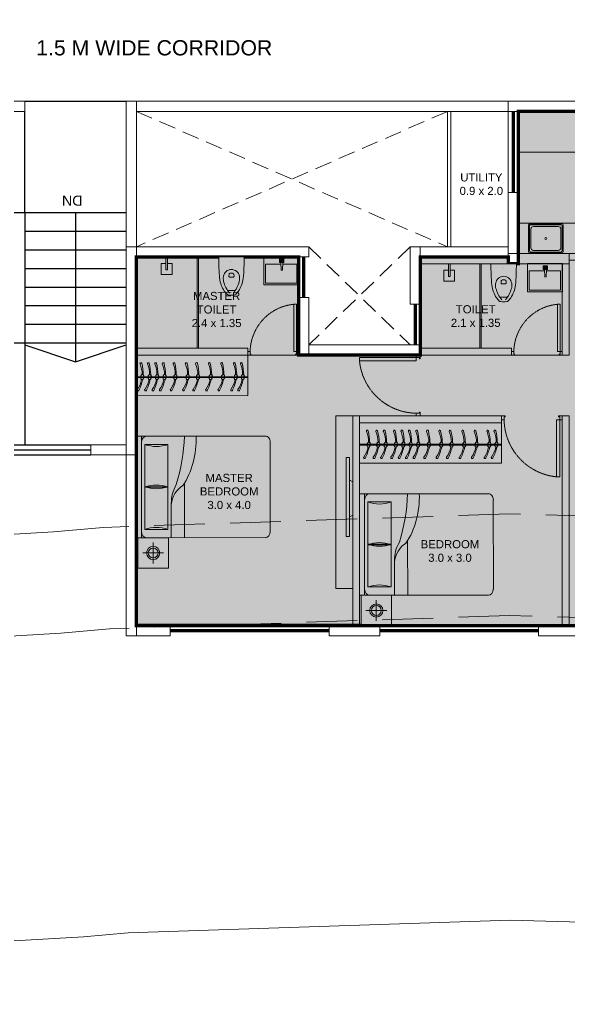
# Model space of a CAD drawing. Header units: inches. Extents: x 27644242 to 29761523, y -859349 to 216979.
# Drawn here: x 29077296 to 29085419, y -411034 to -396340 of the extents above; entities that cross this region are included whole.
import ezdxf

# ---------------------------------------------------------------- set-up
doc = ezdxf.new("R2010")
doc.units = ezdxf.units.IN
doc.header["$MEASUREMENT"] = 0
doc.set_wipeout_variables(frame=1)
for name, pattern in [('01-Xref Col Podium Lvl-1$0$HIDDEN', [0.375, 0.25, -0.125]), ('DASHED', [0.75, 0.5, -0.25]), ('DASHED2', [0.375, 0.25, -0.125]), ('HIDDEN', [0.375, 0.25, -0.125])]:
    doc.linetypes.add(name, pattern=pattern)
doc.layers.get('Defpoints').update_dxf_attribs({"color": 8})
for name, color, linetype, lineweight in [('AHC-A-DUCT', 14, 'HIDDEN', 5), ('DOOR', 4, 'Continuous', 0), ('ELEVATION', 40, 'Continuous', 13), ('FURN', 250, 'Continuous', 0), ('RVA Site Boundary', 17, 'Continuous', 15), ('WALL', 7, 'Continuous', 20), ('WINDOW', 162, 'Continuous', 13)]:
    doc.layers.add(name, color=color, linetype=linetype, lineweight=lineweight)
doc.layers.add('BHK HATCH', color=8, linetype='Continuous', lineweight=5, transparency=0.85)
for name, color, linetype in [('KPA Elevation Line 3', 252, 'Continuous'), ('KPA General Plan Line', 1, 'Continuous'), ('KPA Glass', 152, 'Continuous'), ('KPA Stair Line', 253, 'Continuous'), ('KPA Text', 7, 'Continuous'), ('text', 7, 'Continuous')]:
    doc.layers.add(name, color=color, linetype=linetype)
doc.styles.add('AMITS', font='arial.ttf')
doc.styles.get("Standard").update_dxf_attribs({"font": 'swiss.ttf'})

# ---------------------------------------------------------------- blocks, each defined once
blk = doc.blocks.new('A$C69BC79EC')
for p, q in [((980, 3480), (230, 3230)), ((980, 1280), (980, 3480)), ((1730, 3230), (980, 3480)), ((2755, 3480), (2005, 3230)), ((2755, 1280), (2755, 3480)), ((3505, 3230), (2755, 3480))]:
    blk.add_line(p, q)
at = {"layer": 'KPA Elevation Line 3'}
for p, q in [((1730, 1280), (1730, 3480)), ((2005, 3480), (2005, 1280)), ((1730, 3205), (2005, 3205)), ((1730, 1280), (2005, 1280))]:
    blk.add_line(p, q, dxfattribs=at)
at = {"layer": 'KPA General Plan Line'}
blk.add_line((1730, -370), (230, -370), dxfattribs=at)
at = {"layer": 'KPA Glass', "ltscale": 500}
for p, q in [((2855, 4855), (755, 4855)), ((2855, 4780), (755, 4780)), ((2855, 4705), (755, 4705))]:
    blk.add_line(p, q, dxfattribs=at)
at = {"layer": 'KPA Stair Line', "ltscale": 500}
for p, q in [((1730, 3205), (1730, 4705)), ((2005, 3205), (2005, 4705)), ((1730, 1280), (1730, -220)), ((2005, 1280), (2005, -220))]:
    blk.add_line(p, q, dxfattribs=at)
at = {"layer": 'KPA Stair Line'}
for p, q in [((230, 3205), (1730, 3205)), ((2005, 3205), (3505, 3205)), ((230, 2930), (1730, 2930)), ((2005, 2930), (3505, 2930)), ((230, 2655), (1730, 2655)), ((2005, 2655), (3505, 2655)), ((230, 2380), (1730, 2380)), ((2005, 2380), (3505, 2380)), ((230, 2105), (1730, 2105)), ((2005, 2105), (3505, 2105)), ((230, 1830), (1730, 1830)), ((2005, 1830), (3505, 1830)), ((230, 1555), (1730, 1555)), ((2005, 1555), (3505, 1555)), ((230, 1280), (1730, 1280)), ((3505, 1280), (2005, 1280)), ((2005, 1280), (3505, 1280))]:
    blk.add_line(p, q, dxfattribs=at)
at = {"layer": 'WALL', "ltscale": 500}
for p, q in [((755, 4855), (80, 4855)), ((80, -370), (80, 4855)), ((755, 4705), (755, 4855)), ((2855, 4705), (2855, 4855)), ((3655, 4855), (2855, 4855)), ((3655, 4855), (3655, -370)), ((755, 4705), (230, 4705)), ((230, -370), (230, 4705)), ((3505, 4705), (2855, 4705)), ((3505, 4705), (3505, -220)), ((1730, -220), (3505, -220)), ((1730, -220), (1730, -370)), ((80, -370), (230, -370)), ((1730, -370), (3655, -370))]:
    blk.add_line(p, q, dxfattribs=at)
at = {"layer": 'KPA Text', "extrusion": (-0.021168, 5.594e-15, 0.999776)}
for s, p in [('UP', (-1035, 2659, -55)), ('DN', (-1023, 877, -18))]:
    blk.add_text(s, height=150, rotation=90, dxfattribs=at).set_placement(p)
blk = doc.blocks.new('DOOR_750')
at = {"layer": 'DOOR'}
for points in [[(-70, 50), (-32, 50), (-32, 750), (-70, 750)], [(-750, 50), (-718, 50), (-718, 12), (-705, 12), (-705, 0), (-750, 0)], [(0, 50), (-32, 50), (-32, 12), (-45, 12), (-45, 0), (0, 0)]]:
    blk.add_lwpolyline(points, close=True, dxfattribs=at)
at = {"layer": 'DOOR', "linetype": 'DASHED', "ltscale": 10}
blk.add_arc((-2, 38), 715, 95.4221, 179.0403, dxfattribs=at)
blk = doc.blocks.new('KITCHEN')
at = {"layer": 'FURN'}
for p, q in [((-135610, 231799, 0), (-135610, 232190, 0)), ((-135596, 231813, 0), (-135596, 232176, 0)), ((-135120, 232209, 0), (-135591, 232209, 0)), ((-135134, 232195, 0), (-135577, 232195, 0)), ((-135172, 232171, 0), (-135539, 232171, 0)), ((-135115, 231813, 0), (-135115, 232176, 0)), ((-135100, 231799, 0), (-135100, 232190, 0)), ((-135578, 231857, 0), (-135578, 232132, 0)), ((-135133, 232132, 0), (-135133, 231857, 0)), ((-135120, 231779, 0), (-135591, 231779, 0)), ((-135134, 231794, 0), (-135577, 231794, 0)), ((-135172, 231818, 0), (-135539, 231818, 0))]:
    blk.add_line(p, q, dxfattribs=at)
blk.add_circle((-135356, 231997, 0), 14.6, dxfattribs=at)
for centre, radius, start, end in [((-135591, 232190, 0), 19.4, 89.9999, 179.9999), ((-135577, 232176, 0), 19.4, 89.9999, 179.9999), ((-135539, 232132, 0), 38.9, 89.9999, 179.9999), ((-135172, 232132, 0), 38.9, 359.9999, 89.9999), ((-135134, 232176, 0), 19.4, 359.9999, 89.9999), ((-135120, 232190, 0), 19.4, 359.9999, 89.9999), ((-135591, 231799, 0), 19.4, 180.0001, 270.0001), ((-135577, 231813, 0), 19.4, 180.0001, 270.0001), ((-135539, 231857, 0), 38.9, 179.9999, 269.9999), ((-135172, 231857, 0), 38.9, 269.9999, 359.9999), ((-135134, 231813, 0), 19.4, 270.0001, 0.0001), ((-135120, 231799, 0), 19.4, 270.0001, 0.0001)]:
    blk.add_arc(centre, radius, start, end, dxfattribs=at)
blk = doc.blocks.new('DNDNDNNDDN')
at = {"layer": 'FURN', "extrusion": (9.36485e-09, 6.40542e-09, 1)}
blk.add_line((172, 833, 0), (173, 233, 0), dxfattribs=at)
at = {"layer": 'FURN'}
for p, q in [((2273, 833, 0), (172, 833, 0)), ((2272, 833, 0), (2273, 233, 0)), ((2273, 564, 0), (173, 564, 0)), ((2273, 552, 0), (174, 552, 0)), ((2273, 233, 0), (173, 233, 0))]:
    blk.add_line(p, q, dxfattribs=at)
at = {"layer": 'FURN', "extrusion": (9.36485e-09, 6.40542e-09, 1)}
for points in [[(244, 520, 0.144333), (253, 521, 0.107177), (262, 529, 0.077818), (269, 540, 0.065016), (272, 555, 0.065016), (272, 570, 0.077818), (268, 583, 0.107177), (260, 592, 0.144333), (252, 595, 0.144333), (243, 594, 0.107177), (234, 586, 0.077818), (227, 575, 0.065016), (224, 560, 0.065016), (224, 545, 0.077818), (228, 533, 0.107177), (236, 523, 0.144333)], [(349, 520, 0.144333), (358, 521, 0.107177), (367, 529, 0.077818), (373, 540, 0.065016), (377, 555, 0.065016), (376, 570, 0.077818), (372, 583, 0.107177), (365, 592, 0.144333), (356, 595, 0.144333), (347, 594, 0.107177), (338, 586, 0.077818), (332, 575, 0.065016), (328, 560, 0.065016), (329, 545, 0.077818), (333, 533, 0.107177), (340, 523, 0.144333)], [(537, 520, 0.144333), (546, 522, 0.107177), (555, 529, 0.077818), (561, 540, 0.065016), (565, 555, 0.065016), (564, 570, 0.077818), (560, 583, 0.107177), (553, 592, 0.144333), (544, 596, 0.144333), (535, 594, 0.107177), (526, 586, 0.077818), (520, 575, 0.065016), (516, 560, 0.065016), (517, 545, 0.077818), (521, 533, 0.107177), (528, 523, 0.144333)], [(719, 520, 0.144333), (728, 522, 0.107177), (737, 529, 0.077818), (743, 540, 0.065016), (747, 555, 0.065016), (747, 571, 0.077818), (743, 583, 0.107177), (735, 592, 0.144333), (727, 596, 0.144333), (718, 594, 0.107177), (708, 586, 0.077818), (702, 575, 0.065016), (698, 560, 0.065016), (699, 545, 0.077818), (703, 533, 0.107177), (710, 523, 0.144333)], [(907, 520, 0.144333), (916, 522, 0.107177), (925, 529, 0.077818), (932, 540, 0.065016), (935, 555, 0.065016), (935, 571, 0.077818), (931, 583, 0.107177), (923, 592, 0.144333), (915, 596, 0.144333), (906, 594, 0.107177), (897, 586, 0.077818), (890, 575, 0.065016), (887, 560, 0.065016), (887, 545, 0.077818), (891, 533, 0.107177), (899, 523, 0.144333)], [(1059, 520, 0.144333), (1068, 522, 0.107177), (1078, 529, 0.077818), (1084, 541, 0.065016), (1087, 555, 0.065016), (1087, 571, 0.077818), (1083, 583, 0.107177), (1076, 592, 0.144333), (1067, 596, 0.144333), (1058, 594, 0.107177), (1049, 586, 0.077818), (1042, 575, 0.065016), (1039, 560, 0.065016), (1039, 545, 0.077818), (1043, 533, 0.107177), (1051, 524, 0.144333)], [(1242, 520, 0.144333), (1251, 522, 0.107177), (1260, 529, 0.077818), (1266, 541, 0.065016), (1270, 555, 0.065016), (1269, 571, 0.077818), (1265, 583, 0.107177), (1258, 592, 0.144333), (1249, 596, 0.144333), (1240, 594, 0.107177), (1231, 587, 0.077818), (1225, 575, 0.065016), (1221, 560, 0.065016), (1222, 545, 0.077818), (1226, 533, 0.107177), (1233, 524, 0.144333)], [(1401, 520, 0.144333), (1410, 522, 0.107177), (1419, 530, 0.077818), (1426, 541, 0.065016), (1429, 556, 0.065016), (1429, 571, 0.077818), (1425, 583, 0.107177), (1417, 592, 0.144333), (1409, 596, 0.144333), (1400, 594, 0.107177), (1390, 587, 0.077818), (1384, 575, 0.065016), (1381, 561, 0.065016), (1381, 545, 0.077818), (1385, 533, 0.107177), (1393, 524, 0.144333)], [(1512, 520, 0.144333), (1520, 522, 0.107177), (1530, 530, 0.077818), (1536, 541, 0.065016), (1540, 556, 0.065016), (1539, 571, 0.077818), (1535, 583, 0.107177), (1528, 592, 0.144333), (1519, 596, 0.144333), (1510, 594, 0.107177), (1501, 587, 0.077818), (1495, 575, 0.065016), (1491, 561, 0.065016), (1492, 545, 0.077818), (1496, 533, 0.107177), (1503, 524, 0.144333)], [(1620, 520, 0.144333), (1629, 522, 0.107177), (1639, 530, 0.077818), (1645, 541, 0.065016), (1648, 556, 0.065016), (1648, 571, 0.077818), (1644, 583, 0.107177), (1637, 593, 0.144333), (1628, 596, 0.144333), (1619, 594, 0.107177), (1610, 587, 0.077818), (1603, 576, 0.065016), (1600, 561, 0.065016), (1600, 545, 0.077818), (1604, 533, 0.107177), (1612, 524, 0.144333)], [(1731, 520, 0.144333), (1740, 522, 0.107177), (1749, 530, 0.077818), (1756, 541, 0.065016), (1759, 556, 0.065016), (1759, 571, 0.077818), (1755, 583, 0.107177), (1747, 593, 0.144333), (1739, 596, 0.144333), (1730, 594, 0.107177), (1720, 587, 0.077818), (1714, 576, 0.065016), (1711, 561, 0.065016), (1711, 545, 0.077818), (1715, 533, 0.107177), (1723, 524, 0.144333)], [(1881, 520, 0.144333), (1890, 522, 0.107177), (1899, 530, 0.077818), (1905, 541, 0.065016), (1909, 556, 0.065016), (1909, 571, 0.077818), (1905, 583, 0.107177), (1897, 593, 0.144333), (1889, 596, 0.144333), (1880, 594, 0.107177), (1870, 587, 0.077818), (1864, 576, 0.065016), (1860, 561, 0.065016), (1861, 545, 0.077818), (1865, 533, 0.107177), (1872, 524, 0.144333)], [(1991, 520, 0.144333), (2000, 522, 0.107177), (2010, 530, 0.077818), (2016, 541, 0.065016), (2020, 556, 0.065016), (2019, 571, 0.077818), (2015, 583, 0.107177), (2008, 593, 0.144333), (1999, 596, 0.144333), (1990, 594, 0.107177), (1981, 587, 0.077818), (1975, 576, 0.065016), (1971, 561, 0.065016), (1971, 545, 0.077818), (1975, 533, 0.107177), (1983, 524, 0.144333)], [(2132, 520, 0.144333), (2141, 522, 0.107177), (2151, 530, 0.077818), (2157, 541, 0.065016), (2160, 556, 0.065016), (2160, 571, 0.077818), (2156, 583, 0.107177), (2149, 593, 0.144333), (2140, 596, 0.144333), (2131, 594, 0.107177), (2122, 587, 0.077818), (2115, 576, 0.065016), (2112, 561, 0.065016), (2112, 545, 0.077818), (2116, 533, 0.107177), (2124, 524, 0.144333)]]:
    blk.add_lwpolyline(points, format="xyb", close=True, dxfattribs=at)
for points in [[(234, 525, 0.057952), (257, 354, 1.08017), (282, 363, -0.102886), (250, 520, -0.821198)], [(338, 525, 0.057952), (362, 354, 1.08017), (386, 363, -0.102886), (354, 520, -0.821198)], [(526, 525, 0.057952), (550, 354, 1.08017), (574, 363, -0.102886), (542, 520, -0.821198)], [(709, 525, 0.057952), (732, 354, 1.08017), (757, 363, -0.102886), (725, 520, -0.821198)], [(897, 525, 0.057952), (920, 355, 1.08017), (945, 363, -0.102886), (913, 521, -0.821198)], [(1049, 525, 0.057952), (1072, 355, 1.08017), (1097, 363, -0.102886), (1065, 521, -0.821198)], [(1231, 525, 0.057952), (1254, 355, 1.08017), (1279, 363, -0.102886), (1247, 521, -0.821198)], [(1391, 525, 0.057952), (1414, 355, 1.08017), (1439, 363, -0.102886), (1407, 521, -0.821198)], [(1501, 525, 0.057952), (1524, 355, 1.08017), (1549, 363, -0.102886), (1517, 521, -0.821198)], [(1610, 525, 0.057952), (1633, 355, 1.08017), (1658, 363, -0.102886), (1626, 521, -0.821198)], [(1721, 526, 0.057952), (1744, 355, 1.08017), (1769, 363, -0.102886), (1737, 521, -0.821198)], [(1871, 525, 0.057952), (1894, 355, 1.08017), (1919, 363, -0.102886), (1887, 521, -0.821198)], [(1981, 526, 0.057952), (2004, 355, 1.08017), (2029, 363, -0.102886), (1997, 521, -0.821198)], [(2122, 525, 0.057952), (2145, 355, 1.08017), (2170, 363, -0.102886), (2138, 521, -0.821198)]]:
    blk.add_lwpolyline(points, format="xyb", dxfattribs=at)
for centre, radius, start, end in [((967, 426, 0), 745, 153.8497, 167.1166), ((644, 515, 0), 395, 145.0214, 168.5184), ((310, 749, 0), 13.2, 325.0212, 153.8495), ((1072, 426, 0), 745, 153.8497, 167.1166), ((749, 515, 0), 395, 145.0214, 168.5184), ((415, 749, 0), 13.2, 325.0212, 153.8495), ((1260, 426, 0), 745, 153.8497, 167.1166), ((937, 515, 0), 395, 145.0214, 168.5184), ((603, 749, 0), 13.2, 325.0212, 153.8495), ((1442, 426, 0), 745, 153.8497, 167.1166), ((1119, 515, 0), 395, 145.0214, 168.5184), ((785, 749, 0), 13.2, 325.0212, 153.8495), ((1630, 427, 0), 745, 153.8497, 167.1166), ((1307, 515, 0), 395, 145.0214, 168.5184), ((973, 749, 0), 13.2, 325.0212, 153.8495), ((1783, 427, 0), 745, 153.8497, 167.1166), ((1460, 516, 0), 395, 145.0214, 168.5184), ((1125, 749, 0), 13.2, 325.0212, 153.8495), ((1965, 427, 0), 745, 153.8497, 167.1166), ((1642, 516, 0), 395, 145.0214, 168.5184), ((1308, 749, 0), 13.2, 325.0212, 153.8495), ((2124, 427, 0), 745, 153.8497, 167.1166), ((1801, 516, 0), 395, 145.0214, 168.5184), ((1467, 749, 0), 13.2, 325.0212, 153.8495), ((2235, 427, 0), 745, 153.8497, 167.1166), ((1912, 516, 0), 395, 145.0214, 168.5184), ((1578, 749, 0), 13.2, 325.0212, 153.8495), ((2344, 427, 0), 745, 153.8497, 167.1166), ((2020, 516, 0), 395, 145.0214, 168.5184), ((1686, 750, 0), 13.2, 325.0212, 153.8495), ((2454, 427, 0), 745, 153.8497, 167.1166), ((2131, 516, 0), 395, 145.0214, 168.5184), ((1797, 750, 0), 13.2, 325.0212, 153.8495), ((2604, 427, 0), 745, 153.8497, 167.1166), ((2281, 516, 0), 395, 145.0214, 168.5184), ((1947, 750, 0), 13.2, 325.0212, 153.8495), ((2715, 427, 0), 745, 153.8497, 167.1166), ((2392, 516, 0), 395, 145.0214, 168.5184), ((2057, 750, 0), 13.2, 325.0212, 153.8495), ((2856, 427, 0), 745, 153.8497, 167.1166), ((2532, 516, 0), 395, 145.0214, 168.5184), ((2198, 750, 0), 13.2, 325.0212, 153.8495)]:
    blk.add_arc(centre, radius, start, end, dxfattribs=at)
blk = doc.blocks.new('A$C700F438C')
at = {"layer": 'FURN', "color": 8, "extrusion": (-6.65399e-08, 5.27913e-08, 1)}
for p, q in [((0.073, 1.5, 0), (1.83, 1.5, 0)), ((1.98, 1.5, 0), (1.53, 1.5, 0)), ((1.98, 1.5, 0), (1.53, 1.5, 0)), ((1.98, 1.5, 0), (1.53, 1.5, 0)), ((1.904, 1.5, 0), (1.904, 0, 0)), ((0, 0.091, 0), (0, 1.409, 0)), ((1.855, 1.378, 0), (1.512, 1.378, 0)), ((1.512, 1.378, 0), (1.512, 0.747, 0)), ((1.855, 0.747, 0), (1.855, 1.378, 0)), ((1.267, 0.799, 0), (1.267, 0, 0)), ((1.512, 0.122, 0), (1.512, 0.754, 0)), ((1.512, 0.754, 0), (1.855, 0.754, 0)), ((1.512, 0.747, 0), (1.855, 0.747, 0)), ((1.855, 0.754, 0), (1.855, 0.122, 0)), ((1.463, 0.503, 0), (1.463, 0, 0)), ((1.83, 0, 0), (0.074, 0, 0)), ((1.855, 0.122, 0), (1.512, 0.122, 0)), ((1.904, 0, 0), (1.98, 0, 0))]:
    blk.add_line(p, q, dxfattribs=at)
at = {"layer": 'FURN', "linetype": 'Continuous', "lineweight": 0, "extrusion": (-6.65399e-08, 5.27913e-08, 1)}
blk.add_line((1.83, 0, 0), (1.917, 0, 0), dxfattribs=at)
at = {"layer": 'FURN', "color": 8, "extrusion": (6.65399e-08, -5.27913e-08, -1)}
for centre, major_axis, ratio, start_param, end_param in [((0.073, 1.409, 0), (0, -0.0914, 0), 0.803207, 1.570796, 3.141593), ((1.959, 1.454, 0), (0, -1.077, 0), 0.803207, 0.880587, 1.613256), ((3.067, 1.603, 0), (0, -2.243, 0), 0.803207, 1.197175, 1.525138), ((1.83, 1.409, 0), (0, -0.0914, 0), 0.803207, 3.141593, 4.712389), ((1.683, 2.11, 0), (0, -0.762, 0), 0.803207, -0.283794, 0.283794), ((0.669, 0.085, 0), (-0.705, -0.615, 0), 0.604617, 2.952061, 3.536756), ((-0.032, 0.19, 0), (-1.467, -0.494, 0), 0.581007, 3.019706, 3.343381), ((1.684, 0.015, 0), (0, -0.762, 0), 0.803207, 2.857799, 3.425387), ((0.074, 0.091, 0), (0, -0.0914, 0), 0.803207, 0, 1.570796), ((1.83, 0.092, 0), (0, -0.0914, 0), 0.803207, -1.570796, 0)]:
    blk.add_ellipse(centre, major_axis=major_axis, ratio=ratio, start_param=start_param, end_param=end_param, dxfattribs=at)
at = {"layer": 'FURN', "color": 8, "extrusion": (-6.65399e-08, 5.27913e-08, 1)}
for centre, start_param, end_param in [((1.683, 1.485, 0), -0.283794, 0.283794), ((1.684, -0.61, 0), 2.857799, 3.425387)]:
    blk.add_ellipse(centre, major_axis=(0, -0.762, 0), ratio=0.803207, start_param=start_param, end_param=end_param, dxfattribs=at)
blk = doc.blocks.new('BEDROOM')
at = {"layer": 'FURN', "linetype": 'Continuous', "extrusion": (-5.00305e-08, -8.66553e-08, 1)}
for p, q in [((1066, 501, 0), (1066, 193, 0)), ((912, 347, 0), (1220, 347, 0))]:
    blk.add_line(p, q, dxfattribs=at)
at = {"layer": 'FURN', "ltscale": 500}
blk.add_line((1315, 122, 0), (1315, -1378, 0), dxfattribs=at)
at = {"layer": 'FURN', "ltscale": 0.05, "extrusion": (-5.00305e-08, -8.66553e-08, 1), "elevation": 0}
blk.add_lwpolyline([(1291, 122), (841, 122), (841, 572), (1291, 572)], close=True, dxfattribs=at)
at = {"layer": 'FURN', "linetype": 'Continuous', "extrusion": (-5.00305e-08, -8.66553e-08, 1)}
for radius in [97, 72.8]:
    blk.add_circle((1066, 347, 0), radius, dxfattribs=at)
at = {"layer": 'FURN', "extrusion": (-3.01072e-07, 1.30707e-07, 1), "xscale": -1000.000000000015, "yscale": 1000.000000000015, "zscale": 1000.000000000007, "rotation": 180.0236273616612}
blk.add_blockref('A$C700F438C', (-665, 121, 0), dxfattribs=at)
blk = doc.blocks.new('TVVVV')
at = {"layer": 'FURN', "ltscale": 1000, "elevation": 0}
blk.add_lwpolyline([(-130, 740), (-82, 740), (-82, -429), (-130, -429)], close=True, dxfattribs=at)
for points in [[(-130, 447), (-179, 422)], [(-130, -96), (-179, -71)]]:
    blk.add_lwpolyline(points, dxfattribs=at)
blk = doc.blocks.new('A$C3D5F2F58')
at = {"color": 0, "linetype": 'ByBlock'}
blk.add_wipeout([(188, 0), (-188, 0), (-185, -125), (-183, -194), (-179, -263), (-176, -302), (-170, -349), (-151, -415), (-144, -433), (-131, -459), (-112, -495), (-106, -504), (-86, -530), (-72, -545), (-64, -553), (-56, -558), (-41, -562), (-23, -564), (3, -565), (30, -563), (47, -561), (56, -558), (74, -543), (101, -511), (135, -451), (158, -392), (171, -340), (179, -260), (185, -136), (187, -46)], dxfattribs=at)
for p, q in [((-188, 0), (188, 0)), ((0, -63), (0, -63)), ((-38, -282), (-36, -255)), ((36, -255), (38, -282)), ((-24, -298), (24, -298)), ((-43, -497), (43, -497))]:
    blk.add_line(p, q, dxfattribs=at)
at = {"color": 0, "linetype": 'ByBlock', "extrusion": (0, 0, -1)}
for centre, major_axis, ratio, start_param, end_param in [((3903, 5), (4088, 164), 0.940247, 3.100232, 3.182953), ((-3903, 5), (-4088, 164), 0.940247, 3.100232, 3.182953), ((87, -319), (147, 147), 1, 3.705861, 4.079165), ((0, -305), (84.4, 84.4), 1, 4.07333, 6.922251), ((-24, -284), (10, 10), 1, 2.356198, 4.018929), ((-27, -256), (6.03, 6.03), 1, 4.01894, 4.852375), ((0, -292), (-38.2, 38.2), 1, 0.139988, 1.430816), ((24, -284), (-10, 10), 1, 2.264265, 3.926995), ((27, -256), (6.03, 6.03), 1, -0.139979, 0.693472), ((-87, -319), (-147, 147), 1, 2.204028, 2.577331), ((276, -258), (321, 321), 1, 3.353441, 3.79389), ((326, -246), (-323, 323), 1, 4.816657, 5.23508), ((-326, -246), (-323, 323), 1, 2.618909, 3.037332), ((-276, -258), (-321, 321), 1, 2.489302, 2.929752), ((119, -350), (193, 193), 1, 3.092098, 3.328462), ((-41, -527), (24.1, 24.1), 1, 2.528301, 3.092099), ((-43, -474), (16.1, 16.1), 1, 2.356198, 3.387836), ((0, -292), (-193, 193), 1, 3.75489, 4.099099), ((43, -474), (16.1, 16.1), 1, 1.324559, 2.356198), ((41, -527), (24.1, 24.1), 1, 1.620298, 2.184095), ((-119, -350), (193, 193), 1, 1.383935, 1.620298)]:
    blk.add_ellipse(centre, major_axis=major_axis, ratio=ratio, start_param=start_param, end_param=end_param, dxfattribs=at)
blk = doc.blocks.new('A$C3E645E75')
at = {"extrusion": (0, 0, -1), "zscale": -0.9999999999999998, "rotation": 179.9999999999989}
blk.add_blockref('A$C3D5F2F58', (0, 0), dxfattribs=at)
blk = doc.blocks.new('A$C3C731254-flat-1')
at = {"layer": 'FURN'}
for p, q in [((-77430, -2820), (-77431, -2802)), ((-77430, -2802), (-77318, -2797)), ((-77430, -2820), (-77318, -2825))]:
    blk.add_line(p, q, dxfattribs=at)
for points in [[(-77233, -3061), (-77648, -3061), (-77648, -2547), (-77233, -2547)], [(-77263, -2843), (-77263, -2778), (-77318, -2778), (-77318, -2843)], [(-77275, -2831), (-77275, -2791), (-77306, -2791), (-77306, -2831)], [(-77287, -2819), (-77287, -2803), (-77293, -2803), (-77293, -2819)]]:
    blk.add_lwpolyline(points, close=True, dxfattribs=at)
blk.add_lwpolyline([(-77339, -2824), (-77339, -3036), (-77623, -3036), (-77623, -2572), (-77339, -2572), (-77339, -2798)], dxfattribs=at)
blk = doc.blocks.new('A$C3A956F37-flat-1')
at = {"layer": 'FURN'}
blk.add_line((-168, 90), (0, 90), dxfattribs=at)
for points in [[(-97, 67), (-97, 0), (-259, 0), (-259, 161), (-97, 161), (-97, 90)], [(0, 67), (-191, 67), (-191, 90), (-168, 90)]]:
    blk.add_lwpolyline(points, dxfattribs=at)
blk = doc.blocks.new('wardrobe')
at = {"layer": 'FURN', "extrusion": (9.36485e-09, -6.40542e-09, 1)}
for p, q in [((-179340, 670701, 0), (-179340, 671302, 0)), ((-179340, 671302, 0), (-177690, 671301, 0)), ((-177690, 670700, 0), (-179340, 670701, 0))]:
    blk.add_line(p, q, dxfattribs=at)
at = {"layer": 'FURN'}
for p, q in [((-177690, 670700, 0), (-177690, 671301, 0)), ((-177690, 670981, 0), (-179339, 670982, 0)), ((-177690, 670969, 0), (-179339, 670970, 0))]:
    blk.add_line(p, q, dxfattribs=at)
at = {"layer": 'FURN', "extrusion": (9.36485e-09, -6.40542e-09, 1)}
for points in [[(-179279, 671009, -0.057952), (-179255, 671179, -1.08017), (-179230, 671171, 0.102886), (-179262, 671013, 0.821198)], [(-179174, 671009, -0.057952), (-179151, 671179, -1.08017), (-179126, 671171, 0.102886), (-179158, 671013, 0.821198)], [(-178986, 671009, -0.057952), (-178963, 671179, -1.08017), (-178938, 671171, 0.102886), (-178970, 671013, 0.821198)], [(-178804, 671008, -0.057952), (-178781, 671179, -1.08017), (-178756, 671171, 0.102886), (-178788, 671013, 0.821198)], [(-178616, 671008, -0.057952), (-178592, 671179, -1.08017), (-178567, 671171, 0.102886), (-178599, 671013, 0.821198)], [(-178463, 671008, -0.057952), (-178440, 671179, -1.08017), (-178415, 671170, 0.102886), (-178447, 671013, 0.821198)], [(-178281, 671008, -0.057952), (-178258, 671179, -1.08017), (-178233, 671170, 0.102886), (-178265, 671013, 0.821198)], [(-178122, 671008, -0.057952), (-178099, 671179, -1.08017), (-178074, 671170, 0.102886), (-178106, 671013, 0.821198)], [(-178011, 671008, -0.057952), (-177988, 671179, -1.08017), (-177963, 671170, 0.102886), (-177995, 671013, 0.821198)], [(-177902, 671008, -0.057952), (-177879, 671179, -1.08017), (-177854, 671170, 0.102886), (-177886, 671013, 0.821198)], [(-177792, 671008, -0.057952), (-177769, 671179, -1.08017), (-177744, 671170, 0.102886), (-177776, 671013, 0.821198)]]:
    blk.add_lwpolyline(points, format="xyb", dxfattribs=at)
for points in [[(-179268, 671014, -0.144333), (-179259, 671012, -0.107177), (-179250, 671005, -0.077818), (-179244, 670993, -0.065016), (-179240, 670979, -0.065016), (-179241, 670963, -0.077818), (-179245, 670951, -0.107177), (-179252, 670942, -0.144333), (-179261, 670938, -0.144333), (-179269, 670940, -0.107177), (-179279, 670947, -0.077818), (-179285, 670959, -0.065016), (-179289, 670974, -0.065016), (-179288, 670989, -0.077818), (-179284, 671001, -0.107177), (-179277, 671010, -0.144333)], [(-179164, 671014, -0.144333), (-179155, 671012, -0.107177), (-179146, 671004, -0.077818), (-179139, 670993, -0.065016), (-179136, 670978, -0.065016), (-179136, 670963, -0.077818), (-179140, 670951, -0.107177), (-179148, 670942, -0.144333), (-179156, 670938, -0.144333), (-179165, 670940, -0.107177), (-179174, 670947, -0.077818), (-179181, 670959, -0.065016), (-179184, 670973, -0.065016), (-179184, 670989, -0.077818), (-179180, 671001, -0.107177), (-179172, 671010, -0.144333)], [(-178976, 671014, -0.144333), (-178967, 671012, -0.107177), (-178958, 671004, -0.077818), (-178951, 670993, -0.065016), (-178948, 670978, -0.065016), (-178948, 670963, -0.077818), (-178952, 670951, -0.107177), (-178960, 670941, -0.144333), (-178968, 670938, -0.144333), (-178977, 670940, -0.107177), (-178986, 670947, -0.077818), (-178993, 670958, -0.065016), (-178996, 670973, -0.065016), (-178996, 670989, -0.077818), (-178992, 671001, -0.107177), (-178984, 671010, -0.144333)], [(-178794, 671014, -0.144333), (-178785, 671012, -0.107177), (-178775, 671004, -0.077818), (-178769, 670993, -0.065016), (-178765, 670978, -0.065016), (-178766, 670963, -0.077818), (-178770, 670951, -0.107177), (-178777, 670941, -0.144333), (-178786, 670938, -0.144333), (-178795, 670940, -0.107177), (-178804, 670947, -0.077818), (-178810, 670958, -0.065016), (-178814, 670973, -0.065016), (-178814, 670989, -0.077818), (-178810, 671001, -0.107177), (-178802, 671010, -0.144333)], [(-178605, 671014, -0.144333), (-178596, 671012, -0.107177), (-178587, 671004, -0.077818), (-178581, 670993, -0.065016), (-178577, 670978, -0.065016), (-178578, 670963, -0.077818), (-178582, 670951, -0.107177), (-178589, 670941, -0.144333), (-178598, 670938, -0.144333), (-178606, 670940, -0.107177), (-178616, 670947, -0.077818), (-178622, 670958, -0.065016), (-178626, 670973, -0.065016), (-178625, 670989, -0.077818), (-178621, 671001, -0.107177), (-178614, 671010, -0.144333)], [(-178453, 671013, -0.144333), (-178444, 671012, -0.107177), (-178435, 671004, -0.077818), (-178428, 670993, -0.065016), (-178425, 670978, -0.065016), (-178425, 670963, -0.077818), (-178429, 670951, -0.107177), (-178437, 670941, -0.144333), (-178445, 670938, -0.144333), (-178454, 670939, -0.107177), (-178464, 670947, -0.077818), (-178470, 670958, -0.065016), (-178473, 670973, -0.065016), (-178473, 670988, -0.077818), (-178469, 671001, -0.107177), (-178461, 671010, -0.144333)], [(-178271, 671013, -0.144333), (-178262, 671012, -0.107177), (-178253, 671004, -0.077818), (-178246, 670993, -0.065016), (-178243, 670978, -0.065016), (-178243, 670963, -0.077818), (-178247, 670951, -0.107177), (-178255, 670941, -0.144333), (-178263, 670938, -0.144333), (-178272, 670939, -0.107177), (-178281, 670947, -0.077818), (-178288, 670958, -0.065016), (-178291, 670973, -0.065016), (-178291, 670988, -0.077818), (-178287, 671001, -0.107177), (-178279, 671010, -0.144333)], [(-178111, 671013, -0.144333), (-178103, 671012, -0.107177), (-178093, 671004, -0.077818), (-178087, 670993, -0.065016), (-178083, 670978, -0.065016), (-178084, 670963, -0.077818), (-178088, 670951, -0.107177), (-178095, 670941, -0.144333), (-178104, 670938, -0.144333), (-178113, 670939, -0.107177), (-178122, 670947, -0.077818), (-178128, 670958, -0.065016), (-178132, 670973, -0.065016), (-178131, 670988, -0.077818), (-178127, 671000, -0.107177), (-178120, 671010, -0.144333)], [(-178001, 671013, -0.144333), (-177992, 671012, -0.107177), (-177983, 671004, -0.077818), (-177976, 670993, -0.065016), (-177973, 670978, -0.065016), (-177973, 670963, -0.077818), (-177977, 670950, -0.107177), (-177985, 670941, -0.144333), (-177993, 670938, -0.144333), (-178002, 670939, -0.107177), (-178011, 670947, -0.077818), (-178018, 670958, -0.065016), (-178021, 670973, -0.065016), (-178021, 670988, -0.077818), (-178017, 671000, -0.107177), (-178009, 671010, -0.144333)], [(-177892, 671013, -0.144333), (-177883, 671012, -0.107177), (-177874, 671004, -0.077818), (-177867, 670993, -0.065016), (-177864, 670978, -0.065016), (-177864, 670963, -0.077818), (-177868, 670950, -0.107177), (-177876, 670941, -0.144333), (-177884, 670938, -0.144333), (-177893, 670939, -0.107177), (-177903, 670947, -0.077818), (-177909, 670958, -0.065016), (-177912, 670973, -0.065016), (-177912, 670988, -0.077818), (-177908, 671000, -0.107177), (-177900, 671010, -0.144333)], [(-177782, 671013, -0.144333), (-177773, 671012, -0.107177), (-177763, 671004, -0.077818), (-177757, 670993, -0.065016), (-177753, 670978, -0.065016), (-177754, 670963, -0.077818), (-177758, 670950, -0.107177), (-177765, 670941, -0.144333), (-177774, 670938, -0.144333), (-177783, 670939, -0.107177), (-177792, 670947, -0.077818), (-177798, 670958, -0.065016), (-177802, 670973, -0.065016), (-177801, 670988, -0.077818), (-177798, 671000, -0.107177), (-177790, 671010, -0.144333)]]:
    blk.add_lwpolyline(points, format="xyb", close=True, dxfattribs=at)
for centre, radius, start, end in [((-178545, 671107, 0), 745, 192.8834, 206.1503), ((-178868, 671018, 0), 395, 191.4816, 214.9786), ((-178441, 671107, 0), 745, 192.8834, 206.1503), ((-178764, 671018, 0), 395, 191.4816, 214.9786), ((-178253, 671107, 0), 745, 192.8834, 206.1503), ((-178576, 671018, 0), 395, 191.4816, 214.9786), ((-178070, 671107, 0), 745, 192.8834, 206.1503), ((-178393, 671018, 0), 395, 191.4816, 214.9786), ((-177882, 671107, 0), 745, 192.8834, 206.1503), ((-178205, 671018, 0), 395, 191.4816, 214.9786), ((-177730, 671107, 0), 745, 192.8834, 206.1503), ((-178053, 671018, 0), 395, 191.4816, 214.9786), ((-177548, 671107, 0), 745, 192.8834, 206.1503), ((-177871, 671018, 0), 395, 191.4816, 214.9786), ((-177388, 671107, 0), 745, 192.8834, 206.1503), ((-177711, 671018, 0), 395, 191.4816, 214.9786), ((-177278, 671107, 0), 745, 192.8834, 206.1503), ((-177601, 671018, 0), 395, 191.4816, 214.9786), ((-177169, 671107, 0), 745, 192.8834, 206.1503), ((-177492, 671018, 0), 395, 191.4816, 214.9786), ((-177058, 671107, 0), 745, 192.8834, 206.1503), ((-177381, 671018, 0), 395, 191.4816, 214.9786), ((-179202, 670785, 0), 13.2, 206.1505, 34.9788), ((-179098, 670785, 0), 13.2, 206.1505, 34.9788), ((-178910, 670784, 0), 13.2, 206.1505, 34.9788), ((-178728, 670784, 0), 13.2, 206.1505, 34.9788), ((-178539, 670784, 0), 13.2, 206.1505, 34.9788), ((-178387, 670784, 0), 13.2, 206.1505, 34.9788), ((-178205, 670784, 0), 13.2, 206.1505, 34.9788), ((-178045, 670784, 0), 13.2, 206.1505, 34.9788), ((-177935, 670784, 0), 13.2, 206.1505, 34.9788), ((-177826, 670784, 0), 13.2, 206.1505, 34.9788), ((-177715, 670784, 0), 13.2, 206.1505, 34.9788)]:
    blk.add_arc(centre, radius, start, end, dxfattribs=at)

msp = doc.modelspace()

# ---------------------------------------------------------------- linework, layer by layer
at = {"layer": 'AHC-A-DUCT', "linetype": 'DASHED2', "ltscale": 1000}
for p, q in [((29079018.3, -397692.7), (29083618.3, -399692.7)), ((29083618.3, -397692.7), (29079018.3, -399692.8)), ((29081568.2, -399692.8), (29083067.3, -401142.7)), ((29083068, -399692.7), (29081568.3, -401142.7))]:
    msp.add_line(p, q, dxfattribs=at)
at = {"layer": 'Defpoints', "ltscale": 500}
msp.add_lwpolyline([(29088518.2, -397692.7, 50, 50, 0), (29084668.3, -397692.7, 50, 50, 0), (29084668.3, -399942.7, 50, 50, 0), (29084518.3, -399942.7, 50, 50, 0), (29084518.3, -399842.7, 50, 50, 0), (29083217.9, -399842.7, 50, 50, 0), (29083218.2, -401292.7, 50, 50, 0), (29081418.2, -401292.7, 50, 50, 0), (29081418.2, -399842.8, 50, 50, 0), (29079018.2, -399842.8, 50, 50, 0), (29079018.3, -405290.4, 50, 50, 0), (29082318.3, -405290.5, 50, 50, 0), (29082318.2, -405292.8, 50, 50, 0), (29085318.2, -405292.7, 50, 50, 0), (29085318.2, -405292.7, 50, 50, 0), (29088718.3, -405292.7, 50, 50, 0), (29088718.3, -397692.7, 50, 50, 0), (29087318.2, -397692.7, 50, 50, 0)], format="xyseb", dxfattribs=at)
at = {"layer": 'ELEVATION', "ltscale": 500}
msp.add_line((29083668.3, -397692.7), (29083668.3, -399692.7), dxfattribs=at)
msp.add_lwpolyline([(29084518.3, -399692.7), (29083618.3, -399692.7), (29083618.3, -397692.7), (29084518.3, -397692.7)], close=True, dxfattribs=at)
at = {"layer": 'FURN', "ltscale": 500}
for p, q in [((29084668.3, -398292.7), (29087568.3, -398292.7)), ((29084668.3, -399342.7), (29086968.3, -399342.7)), ((29079918.3, -401192.7), (29079918.3, -399842.8)), ((29079938.3, -401192.7), (29079938.3, -399842.8)), ((29084098.1, -401192.7), (29084098.1, -399942.6)), ((29084118.1, -401192.7), (29084118.1, -399942.6)), ((29081418.3, -401292.7), (29080668.3, -401292.7)), ((29084568.3, -401292.7), (29085318.3, -401292.7))]:
    msp.add_line(p, q, dxfattribs=at)
msp.add_lwpolyline([(29082218.3, -404742.7), (29081968.3, -404742.7), (29081968.3, -402192.7), (29082218.3, -402192.7)], close=True, dxfattribs=at)
at = {"layer": 'RVA Site Boundary', "color": 252, "linetype": '01-Xref Col Podium Lvl-1$0$HIDDEN', "ltscale": 3000}
for points in [[(29117725.3, -390525.5), (29119006.8, -395310.5), (29119222.3, -396093.2), (29117093, -400019.2), (29120135.2, -402879.8), (29120270.6, -407092.2), (29119614.6, -408475.4), (29119403.1, -408457), (29112333, -407843), (29110340.5, -407588.3), (29110031.5, -405980.6), (29106872.8, -405397), (29106636, -405353.2), (29097508.8, -403137.6), (29091807.5, -404966), (29090493.2, -405309.2), (29084534.6, -405142.6), (29078620.2, -405337.4), (29077902, -405402.8), (29070600.6, -405819.7), (29062287.5, -406576.4)], [(29116277.7, -390918.7), (29117559.2, -395703.6), (29117615.8, -395909), (29115223.3, -400320.2), (29118655.9, -403547.8), (29118759.7, -406777.5), (29118706, -406890.8), (29112493.1, -406351.2), (29111608.5, -406238.2), (29111311.3, -404691.7), (29107145.4, -403921.9), (29106949.5, -403885.7), (29097452.6, -401580.4), (29091388.7, -403525.1), (29090321.2, -403803.8), (29084530.8, -403641.9), (29078527.4, -403839.6), (29077791.2, -403906.7), (29070489.8, -404323.6), (29062063, -405090.7)]]:
    msp.add_lwpolyline(points, dxfattribs=at)
at = {"layer": 'RVA Site Boundary', "ltscale": 500}
msp.add_lwpolyline([(29093064.1, -409288.7), (29091217.2, -409771.1), (29090702.3, -409816.8), (29084545.7, -409644.7), (29078898.7, -409830.7), (29078234.5, -409891.2), (29070932.9, -410308.1), (29062960.9, -411033.7)], dxfattribs=at)
at = {"layer": 'WALL', "ltscale": 500}
for p, q in [((29084668.3, -398892.7), (29084518.3, -398892.7)), ((29084668.3, -399792.7), (29084668.3, -398892.7)), ((29084518.3, -399692.7), (29083218, -399692.7)), ((29083218, -399692.7), (29083218, -399842.7)), ((29085418.3, -399792.7), (29084518.3, -399792.7)), ((29085418.3, -399942.7), (29085418.3, -399792.7)), ((29083218, -399842.7), (29084518.3, -399842.7))]:
    msp.add_line(p, q, dxfattribs=at)
for points in [[(29079018.7, -397692.7), (29084518.3, -397692.7), (29084518.3, -397542.7), (29079018.7, -397542.7)], [(29087718.3, -397542.7), (29084518.3, -397542.7), (29084518.3, -397692.7), (29087718.3, -397692.7)], [(29078868.3, -405442.8), (29079018.3, -405442.8), (29079018.3, -399692.8), (29078868.3, -399692.8)], [(29083068, -399692.7), (29083218, -399692.7), (29083218, -400542.7), (29083068, -400542.7)], [(29087668.3, -399892.7), (29087668.3, -399792.7), (29085418.3, -399792.7), (29085418.3, -399892.7)], [(29085418.3, -399942.7), (29085318.3, -399942.7), (29085318.3, -401292.7), (29085418.3, -401292.7)], [(29081418.3, -401292.7), (29081568.3, -401292.7), (29081568.3, -400442.7), (29081418.3, -400442.7)], [(29083218.3, -401142.7), (29081568.3, -401142.7), (29081568.3, -401292.7), (29083218.3, -401292.7)], [(29084568.3, -401292.7), (29084568.3, -401192.7), (29083218.3, -401192.7), (29083218.3, -401292.7)], [(29082318.3, -402192.7), (29082218.3, -402192.7), (29082218.3, -405292.7), (29082318.3, -405292.7)], [(29084418.3, -402292.7), (29084418.3, -402192.7), (29082318.3, -402192.7), (29082318.3, -402292.7)], [(29085418.3, -402192.7), (29085318.3, -402192.7), (29085318.3, -405292.7), (29085418.3, -405292.7)], [(29079518.3, -405442.3), (29079518.3, -405292.3), (29079018.3, -405292.7), (29079018.3, -405442.7)], [(29082618.3, -405442.7), (29082618.3, -405292.7), (29081868.3, -405292.7), (29081868.3, -405442.7)], [(29086118.3, -405442.7), (29086118.3, -405292.7), (29084968.3, -405292.7), (29084968.3, -405442.7)]]:
    msp.add_lwpolyline(points, close=True, dxfattribs=at)
msp.add_lwpolyline([(29079018.3, -401292.7), (29080668.3, -401292.7), (29080668.3, -401192.7), (29079018.3, -401192.7)], dxfattribs=at)
at = {"layer": 'WINDOW', "ltscale": 500, "const_width": 50}
for points in [[(29084593.3, -398892.7), (29084593.3, -397692.7)], [(29081493.3, -400442.7), (29081493.3, -399842.8)], [(29083143, -400542.7), (29083143, -401142.7)], [(29081868.3, -405367.7), (29079518.3, -405367.3)], [(29082618.3, -405367.7), (29084968.3, -405367.7)]]:
    msp.add_lwpolyline(points, dxfattribs=at)

# ---------------------------------------------------------------- block references
at = {"ltscale": 500, "rotation": 180}
msp.add_blockref('A$C69BC79EC', (29079098.3, -397912.7), dxfattribs=at)
at = {"rotation": 89.99999999999123}
for name, p in [('A$C3A956F37-flat-1', (29079545.9, -399842.8)), ('A$C3C731254-flat-1', (29078357.7, -322609.5)), ('A$C3A956F37-flat-1', (29083725.8, -399942.6)), ('A$C3C731254-flat-1', (29082257.7, -322709.4))]:
    msp.add_blockref(name, p, dxfattribs=at)
at = {"layer": 'DOOR'}
msp.add_blockref('DOOR_750', (29081418.3, -401292.7), dxfattribs=at)
at = {"layer": 'DOOR', "yscale": 1.200000000020023, "zscale": 1.200000000020023}
for p, xscale, rotation in [((29083218.3, -401292.6), 1.200000000020023, 89.99999999999999), ((29085318.3, -402192.7), -1.200000000020023, 180)]:
    msp.add_blockref('DOOR_750', p, dxfattribs=dict(at, xscale=xscale, rotation=rotation))
at = {"layer": 'FURN', "rotation": 179.9999999999918}
msp.add_blockref('KITCHEN', (28949719.3, -167575.2, 0), dxfattribs=at)
at = {"layer": 'FURN', "xscale": -1}
msp.add_blockref('wardrobe', (28901328.6, -1072594.3, 0), dxfattribs=at)
at = {"layer": 'FURN', "ltscale": 1000, "rotation": 180}
for name, p in [('DNDNDNNDDN', (29084591, -402059.9, 0)), ('TVVVV', (29082039.6, -403236.9, 0))]:
    msp.add_blockref(name, p, dxfattribs=at)
at = {"layer": 'FURN', "ltscale": 500, "rotation": 180}
for p in [(29080333.4, -403871, 0), (29083633.4, -404721, 0)]:
    msp.add_blockref('BEDROOM', p, dxfattribs=at)

# ---------------------------------------------------------------- texts
at = {"layer": 'text', "ltscale": 100, "style": 'AMITS'}
for s, insert, char_height, width, attachment_point in [('\\pxqc;1.5 M WIDE CORRIDOR', (29076384.5, -396639.6), 225, 5797.075, 1), ('\\pxqc;UTILITY\\P0.9 x 2.0', (29083263.1, -398607), 120, 1715.235, 1), ('\\pxqc;MASTER \\PBEDROOM\\P3.0 x 4.0', (29079533.4, -403570.5), 120, 1715.235, 7), ('\\pxqc;BEDROOM\\P3.0 x 3.0', (29082799.3, -404350.6, 0), 120, 1715.235, 7)]:
    msp.add_mtext(s, dxfattribs=dict(at, insert=insert, char_height=char_height, width=width, attachment_point=attachment_point))

# ---------------------------------------------------------------- next in the draw order: block references
at = {"layer": 'FURN', "extrusion": (0, 0, -1), "zscale": -1, "rotation": 179.9997802697439}
for p in [(-29080424.8, -399842.8), (-29084450.8, -399942.7)]:
    msp.add_blockref('A$C3E645E75', p, dxfattribs=at)

# ---------------------------------------------------------------- next in the draw order: hatches: boundary and pattern name
at = {"layer": 'BHK HATCH', "ltscale": 500, "true_color": 0xff00ff}
h = msp.add_hatch(color=6, dxfattribs=at)
h.dxf.hatch_style = 1
edge = h.paths.add_edge_path()
edge.add_line((29088518.2, -397692.7), (29084668.3, -397692.7))
edge.add_line((29084668.3, -397692.7), (29084668.3, -399942.7))
edge.add_line((29084668.3, -399942.7), (29084518.3, -399942.7))
edge.add_line((29084518.3, -399942.7), (29084518.3, -399842.7))
edge.add_line((29084518.3, -399842.7), (29083217.9, -399842.7))
edge.add_line((29083217.9, -399842.7), (29083218.2, -401292.7))
edge.add_line((29083218.2, -401292.7), (29081418.2, -401292.7))
edge.add_line((29081418.2, -401292.7), (29081418.2, -399842.8))
edge.add_line((29081418.2, -399842.8), (29079018.2, -399842.8))
edge.add_line((29079018.2, -399842.8), (29079018.3, -405290.4))
edge.add_line((29079018.3, -405290.4), (29082318.3, -405290.5))
edge.add_line((29082318.3, -405290.5), (29082318.2, -405292.8))
edge.add_line((29082318.2, -405292.8), (29085318.2, -405292.7))
edge.add_line((29085318.2, -405292.7), (29085318.2, -405292.7))
edge.add_line((29085318.2, -405292.7), (29088718.3, -405292.7))
edge.add_line((29088718.3, -405292.7), (29088718.3, -397692.7))
edge.add_line((29088718.3, -397692.7), (29087318.2, -397692.7))

# ---------------------------------------------------------------- next in the draw order: linework, layer by layer
at = {"layer": 'ELEVATION', "ltscale": 500}
msp.add_line((29084518.3, -399942.7), (29083218, -399942.7), dxfattribs=at)
at = {"layer": 'WALL', "ltscale": 500}
for p, q in [((29084518.3, -398892.7), (29084518.3, -399942.7)), ((29084518.3, -399942.7), (29085418.3, -399942.7))]:
    msp.add_line(p, q, dxfattribs=at)
msp.add_lwpolyline([(29081568.2, -399842.8), (29081568.2, -399692.8), (29079018.3, -399692.8), (29079018.3, -399842.8)], close=True, dxfattribs=at)

# ---------------------------------------------------------------- next in the draw order: block references
at = {"layer": 'DOOR'}
msp.add_blockref('DOOR_750', (29085318.3, -401292.7), dxfattribs=at)

# ---------------------------------------------------------------- next in the draw order: texts
at = {"layer": 'text', "ltscale": 100, "char_height": 120, "width": 1715.235, "attachment_point": 7, "style": 'AMITS'}
for s, insert in [('\\pxqc;MASTER\\PTOILET\\P2.4 x 1.35', (29079347.7, -400881.4)), ('\\pxqc;TOILET\\P2.1 x 1.35', (29083179.3, -400878.5))]:
    msp.add_mtext(s, dxfattribs=dict(at, insert=insert))

doc.saveas('drawing.dxf')
